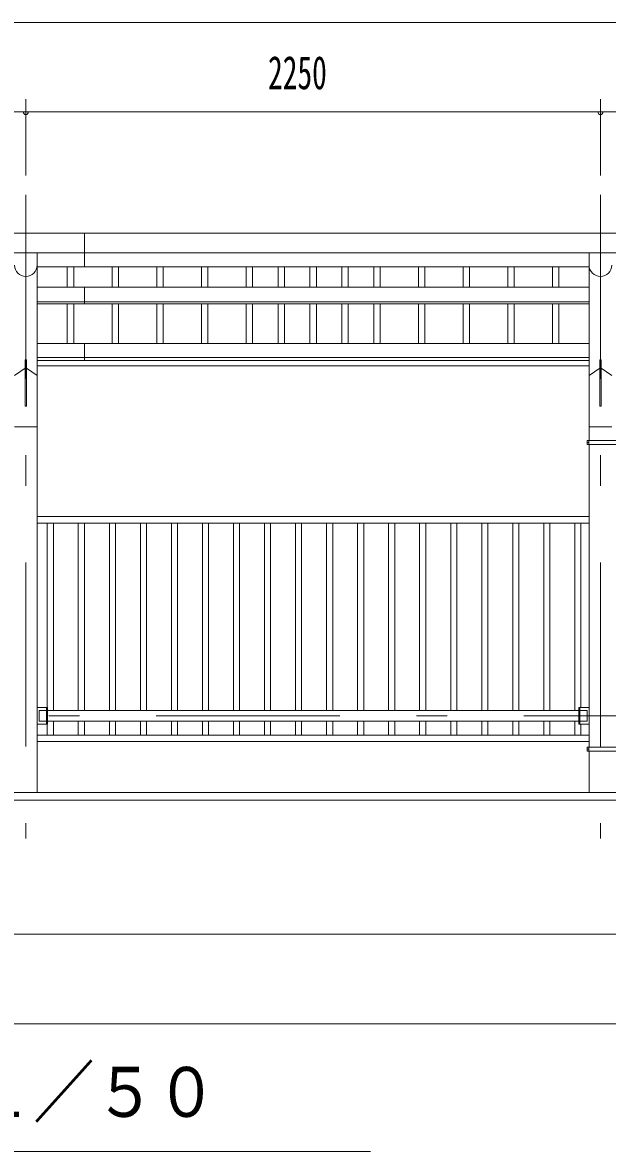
# Model space of a CAD drawing. Units: millimetres, scale not verified. Extents: x -26656 to 26658, y -10500 to 10500.
# Drawn here: x 4023 to 6313, y 420 to 4839 of the extents above; entities that cross this region are included whole.
import ezdxf
from ezdxf.enums import TextEntityAlignment as Align

# ---------------------------------------------------------------- set-up
doc = ezdxf.new("R2010")
doc.units = ezdxf.units.MM
doc.header["$LTSCALE"] = 60
doc.linetypes.add('USER3', pattern=[24, 12, -5, 2, -5])
for name, color, linetype, lineweight in [('0-2_1-05BOLD', 7, 'Continuous', 18), ('0-3_1-25CENTER', 3, 'USER3', 18), ('0-4_1-45THIN', 4, 'Continuous', 18), ('0-5_1-55DIM', 3, 'Continuous', 18)]:
    doc.layers.add(name, color=color, linetype=linetype, lineweight=lineweight)
doc.styles.add('ＭＳ ゴシック', font='')
doc.styles.get('ＭＳ ゴシック').set_extended_font_data('MS Gothic')

msp = doc.modelspace()

# ---------------------------------------------------------------- linework, layer by layer
at = {"layer": '0-2_1-05BOLD'}
for p, q in [((4265.92, 4014.67), (4265.92, 3882.27)), ((-1447.09, 3937.52), (9218.91, 3937.52)), ((4080.46, 3937.52), (4080.46, 1824.67)), ((6241.36, 3937.52), (6241.36, 3202.67)), ((6241.36, 3882.27), (4080.46, 3882.27)), ((4080.46, 3802.96), (6241.36, 3802.96)), ((4265.92, 3802.96), (4265.92, 3737.03)), ((4080.46, 3745.26), (6241.36, 3745.26)), ((4080.46, 3737.03), (6241.36, 3737.03)), ((6241.36, 3582.44), (4080.46, 3582.44)), ((4265.92, 3582.44), (4265.92, 3515.47)), ((4033.66, 3517.89), (4033.66, 3337.25)), ((4038.16, 3517.89), (4033.66, 3517.89)), ((4038.16, 3517.89), (4038.16, 3337.25)), ((6241.36, 3527.34), (4080.46, 3527.34)), ((6241.36, 3515.47), (4080.46, 3515.47)), ((6241.36, 3494.67), (4080.46, 3494.67)), ((6288.16, 3517.89), (6283.66, 3517.89)), ((6283.66, 3517.89), (6283.66, 3337.25)), ((3991.36, 3457.25), (4033.66, 3485.19)), ((4038.16, 3485.19), (4080.46, 3457.25)), ((6241.36, 3457.25), (6283.66, 3485.19)), ((6288.16, 3485.19), (6330.46, 3457.25)), ((4038.16, 3337.25), (4033.66, 3337.25)), ((4080.46, 3256.67), (3991.36, 3256.67)), ((6330.46, 3256.67), (6241.36, 3256.67)), ((6233.66, 3202.67), (6233.66, 3186.67)), ((6233.66, 3202.67), (6439.11, 3202.67)), ((6233.66, 3194.67), (6239.76, 3194.67)), ((6233.66, 3186.67), (6439.11, 3186.67)), ((6239.76, 3202.67), (6239.76, 3186.67)), ((6241.36, 3186.67), (6241.36, 2002.67)), ((6241.36, 2904.67), (4080.46, 2904.67)), ((6241.36, 2879.67), (4080.46, 2879.67)), ((4120.46, 2157.67), (4080.46, 2157.67)), ((4088.41, 2146.02), (4088.41, 2103.32)), ((4117.26, 2146.02), (4088.41, 2146.02)), ((4117.26, 2157.67), (4117.26, 2091.67)), ((4120.46, 2157.67), (4120.46, 2091.67)), ((4120.46, 2146.02), (6201.36, 2146.02)), ((6201.36, 2157.67), (6201.36, 2091.67)), ((6201.36, 2157.67), (6241.36, 2157.67)), ((6204.56, 2157.67), (6204.56, 2091.67)), ((6204.56, 2146.02), (6233.41, 2146.02)), ((6233.41, 2146.02), (6233.41, 2103.32)), ((4120.46, 2091.67), (4080.46, 2091.67)), ((4117.26, 2103.32), (4088.41, 2103.32)), ((4120.46, 2103.32), (6201.36, 2103.32)), ((6201.36, 2091.67), (6241.36, 2091.67)), ((6204.56, 2103.32), (6233.41, 2103.32)), ((6241.36, 2049.67), (4080.46, 2049.67)), ((6241.36, 2024.67), (4080.46, 2024.67)), ((6233.66, 2002.67), (6439.11, 2002.67)), ((6233.66, 1994.67), (6239.76, 1994.67)), ((6239.76, 2002.67), (6239.76, 1986.67)), ((6241.36, 1986.67), (6241.36, 1824.67)), ((9535.91, 1794.67), (-1764.09, 1794.67))]:
    msp.add_line(p, q, dxfattribs=at)
for points in [[(9218.91, 4014.67), (-1447.09, 4014.67), (-1447.09, 3515.47)], [(6288.16, 3517.89), (6288.16, 3337.25), (6283.66, 3337.25)], [(6233.66, 2002.67), (6233.66, 1986.67), (6439.11, 1986.67)], [(9385.91, 1824.67), (-1614.09, 1824.67), (-1614.09, 1794.67)]]:
    msp.add_lwpolyline(points, dxfattribs=at)
for centre in [(4035.91, 3889.22), (6285.91, 3889.22)]:
    msp.add_arc(centre, 44.55, 180, 0, dxfattribs=at)
at = {"layer": '0-3_1-25CENTER'}
for p, q in [((4035.91, 4164.67), (4035.91, 1644.67)), ((6285.91, 4164.67), (6285.91, 1644.67)), ((-1214.09, 2124.67), (8985.91, 2124.67))]:
    msp.add_line(p, q, dxfattribs=at)
at = {"layer": '0-4_1-45THIN'}
for p, q in [((4198.42, 3882.27), (4198.42, 3802.96)), ((4223.42, 3882.27), (4223.42, 3802.96)), ((4373.42, 3882.27), (4373.42, 3802.96)), ((4398.42, 3882.27), (4398.42, 3802.96)), ((4548.42, 3882.27), (4548.42, 3802.96)), ((4573.42, 3882.27), (4573.42, 3802.96)), ((4723.42, 3882.27), (4723.42, 3802.96)), ((4748.42, 3882.27), (4748.42, 3802.96)), ((4898.42, 3882.27), (4898.42, 3802.96)), ((4923.42, 3882.27), (4923.42, 3802.96)), ((5023.42, 3882.27), (5023.42, 3802.96)), ((5048.42, 3882.27), (5048.42, 3802.96)), ((5148.42, 3882.27), (5148.42, 3802.96)), ((5173.42, 3882.27), (5173.42, 3802.96)), ((5273.42, 3882.27), (5273.42, 3802.96)), ((5298.42, 3882.27), (5298.42, 3802.96)), ((5398.42, 3882.27), (5398.42, 3802.96)), ((5423.42, 3882.27), (5423.42, 3802.96)), ((5573.42, 3882.27), (5573.42, 3802.96)), ((5598.42, 3882.27), (5598.42, 3802.96)), ((5748.41, 3882.27), (5748.41, 3802.96)), ((5773.42, 3882.27), (5773.42, 3802.96)), ((5923.41, 3882.27), (5923.41, 3802.96)), ((5948.42, 3882.27), (5948.42, 3802.96)), ((6098.42, 3882.27), (6098.42, 3802.96)), ((6123.42, 3882.27), (6123.42, 3802.96)), ((4198.42, 3737.03), (4198.42, 3582.44)), ((4223.42, 3737.03), (4223.42, 3582.44)), ((4373.42, 3737.03), (4373.42, 3582.44)), ((4398.42, 3737.03), (4398.42, 3582.44)), ((4548.42, 3737.03), (4548.42, 3582.44)), ((4573.42, 3737.03), (4573.42, 3582.44)), ((4723.42, 3737.03), (4723.42, 3582.44)), ((4748.42, 3737.03), (4748.42, 3582.44)), ((4898.42, 3737.03), (4898.42, 3582.44)), ((4923.42, 3737.03), (4923.42, 3582.44)), ((5023.42, 3737.03), (5023.42, 3582.44)), ((5048.42, 3737.03), (5048.42, 3582.44)), ((5148.42, 3737.03), (5148.42, 3582.44)), ((5173.42, 3737.03), (5173.42, 3582.44)), ((5273.42, 3737.03), (5273.42, 3582.44)), ((5298.42, 3737.03), (5298.42, 3582.44)), ((5398.42, 3737.03), (5398.42, 3582.44)), ((5423.42, 3737.03), (5423.42, 3582.44)), ((5573.42, 3737.03), (5573.42, 3582.44)), ((5598.42, 3737.03), (5598.42, 3582.44)), ((5748.41, 3737.03), (5748.41, 3582.44)), ((5773.42, 3737.03), (5773.42, 3582.44)), ((5923.41, 3737.03), (5923.41, 3582.44)), ((5948.42, 3737.03), (5948.42, 3582.44)), ((6098.42, 3737.03), (6098.42, 3582.44)), ((6123.42, 3737.03), (6123.42, 3582.44)), ((4119.91, 2879.67), (4119.91, 2157.67)), ((4143.91, 2879.67), (4143.91, 2146.02)), ((4241.41, 2879.67), (4241.41, 2146.02)), ((4265.41, 2879.67), (4265.41, 2146.02)), ((4362.92, 2879.67), (4362.92, 2146.02)), ((4386.92, 2879.67), (4386.92, 2146.02)), ((4484.41, 2879.67), (4484.41, 2146.02)), ((4508.42, 2879.67), (4508.42, 2146.02)), ((4605.92, 2879.67), (4605.92, 2146.02)), ((4629.92, 2879.67), (4629.92, 2146.02)), ((4727.42, 2879.67), (4727.42, 2146.02)), ((4751.42, 2879.67), (4751.42, 2146.02)), ((4848.92, 2879.67), (4848.92, 2146.02)), ((4872.92, 2879.67), (4872.92, 2146.02)), ((4970.42, 2879.67), (4970.42, 2146.02)), ((4994.42, 2879.67), (4994.42, 2146.02)), ((5091.92, 2879.67), (5091.92, 2146.02)), ((5115.92, 2879.67), (5115.92, 2146.02)), ((5213.42, 2879.67), (5213.42, 2146.02)), ((5237.42, 2879.67), (5237.42, 2146.02)), ((5334.92, 2879.67), (5334.92, 2146.02)), ((5358.92, 2879.67), (5358.92, 2146.02)), ((5456.42, 2879.67), (5456.42, 2146.02)), ((5480.42, 2879.67), (5480.42, 2146.02)), ((5577.92, 2879.67), (5577.92, 2146.02)), ((5601.92, 2879.67), (5601.92, 2146.02)), ((5699.42, 2879.67), (5699.42, 2146.02)), ((5723.42, 2879.67), (5723.42, 2146.02)), ((5820.92, 2879.67), (5820.92, 2146.02)), ((5844.92, 2879.67), (5844.92, 2146.02)), ((5942.42, 2879.67), (5942.42, 2146.02)), ((5966.42, 2879.67), (5966.42, 2146.02)), ((6063.92, 2879.67), (6063.92, 2146.02)), ((6087.92, 2879.67), (6087.92, 2146.02)), ((6185.42, 2879.67), (6185.42, 2146.02)), ((6209.42, 2879.67), (6209.42, 2157.67)), ((4119.91, 2091.67), (4119.91, 2049.67)), ((4143.91, 2103.32), (4143.91, 2049.67)), ((4241.41, 2103.32), (4241.41, 2049.67)), ((4265.41, 2103.32), (4265.41, 2049.67)), ((4362.92, 2103.32), (4362.92, 2049.67)), ((4386.92, 2103.32), (4386.92, 2049.67)), ((4484.41, 2103.32), (4484.41, 2049.67)), ((4508.42, 2103.32), (4508.42, 2049.67)), ((4605.92, 2103.32), (4605.92, 2049.67)), ((4629.92, 2103.32), (4629.92, 2049.67)), ((4727.42, 2103.32), (4727.42, 2049.67)), ((4751.42, 2103.32), (4751.42, 2049.67)), ((4848.92, 2103.32), (4848.92, 2049.67)), ((4872.92, 2103.32), (4872.92, 2049.67)), ((4970.42, 2103.32), (4970.42, 2049.67)), ((4994.42, 2103.32), (4994.42, 2049.67)), ((5091.92, 2103.32), (5091.92, 2049.67)), ((5115.92, 2103.32), (5115.92, 2049.67)), ((5213.42, 2103.32), (5213.42, 2049.67)), ((5237.42, 2103.32), (5237.42, 2049.67)), ((5334.92, 2103.32), (5334.92, 2049.67)), ((5358.92, 2103.32), (5358.92, 2049.67)), ((5456.42, 2103.32), (5456.42, 2049.67)), ((5480.42, 2103.32), (5480.42, 2049.67)), ((5577.92, 2103.32), (5577.92, 2049.67)), ((5601.92, 2103.32), (5601.92, 2049.67)), ((5699.42, 2103.32), (5699.42, 2049.67)), ((5723.42, 2103.32), (5723.42, 2049.67)), ((5820.92, 2103.32), (5820.92, 2049.67)), ((5844.92, 2103.32), (5844.92, 2049.67)), ((5942.42, 2103.32), (5942.42, 2049.67)), ((5966.42, 2103.32), (5966.42, 2049.67)), ((6063.92, 2103.32), (6063.92, 2049.67)), ((6087.92, 2103.32), (6087.92, 2049.67)), ((6185.42, 2103.32), (6185.42, 2049.67)), ((6209.42, 2091.67), (6209.42, 2049.67))]:
    msp.add_line(p, q, dxfattribs=at)
at = {"layer": '0-5_1-55DIM'}
for p, q in [((-1447.09, 4838.67), (9218.91, 4838.67)), ((4035.91, 4239.67), (4035.91, 4538.67)), ((6285.91, 4239.67), (6285.91, 4538.67)), ((-1839.59, 4488.67), (9611.41, 4488.67)), ((4045.91, 4488.67), (4025.91, 4488.67)), ((6295.91, 4488.67), (6275.91, 4488.67)), ((-1614.09, 1269.67), (9385.91, 1269.67)), ((-1614.09, 919.67), (9385.91, 919.67)), ((2385.91, 419.67), (5385.91, 419.67))]:
    msp.add_line(p, q, dxfattribs=at)
for centre in [(4035.91, 4488.67), (6285.91, 4488.67)]:
    msp.add_arc(centre, 10, 180, 0, dxfattribs=at)

# ---------------------------------------------------------------- texts
at = {"layer": '0-5_1-55DIM', "color": 7, "style": 'ＭＳ ゴシック'}
for s, height, width, p in [('2250', 130.2, 0.65, (4984.23, 4538.67)), ('正面図\u3000Ｓ＝１／５０', 195.4, 0.9, (2385.91, 496.31))]:
    msp.add_text(s, height=height, dxfattribs=dict(at, width=width)).set_placement(p, align=Align.BOTTOM_LEFT)

doc.saveas('drawing.dxf')
